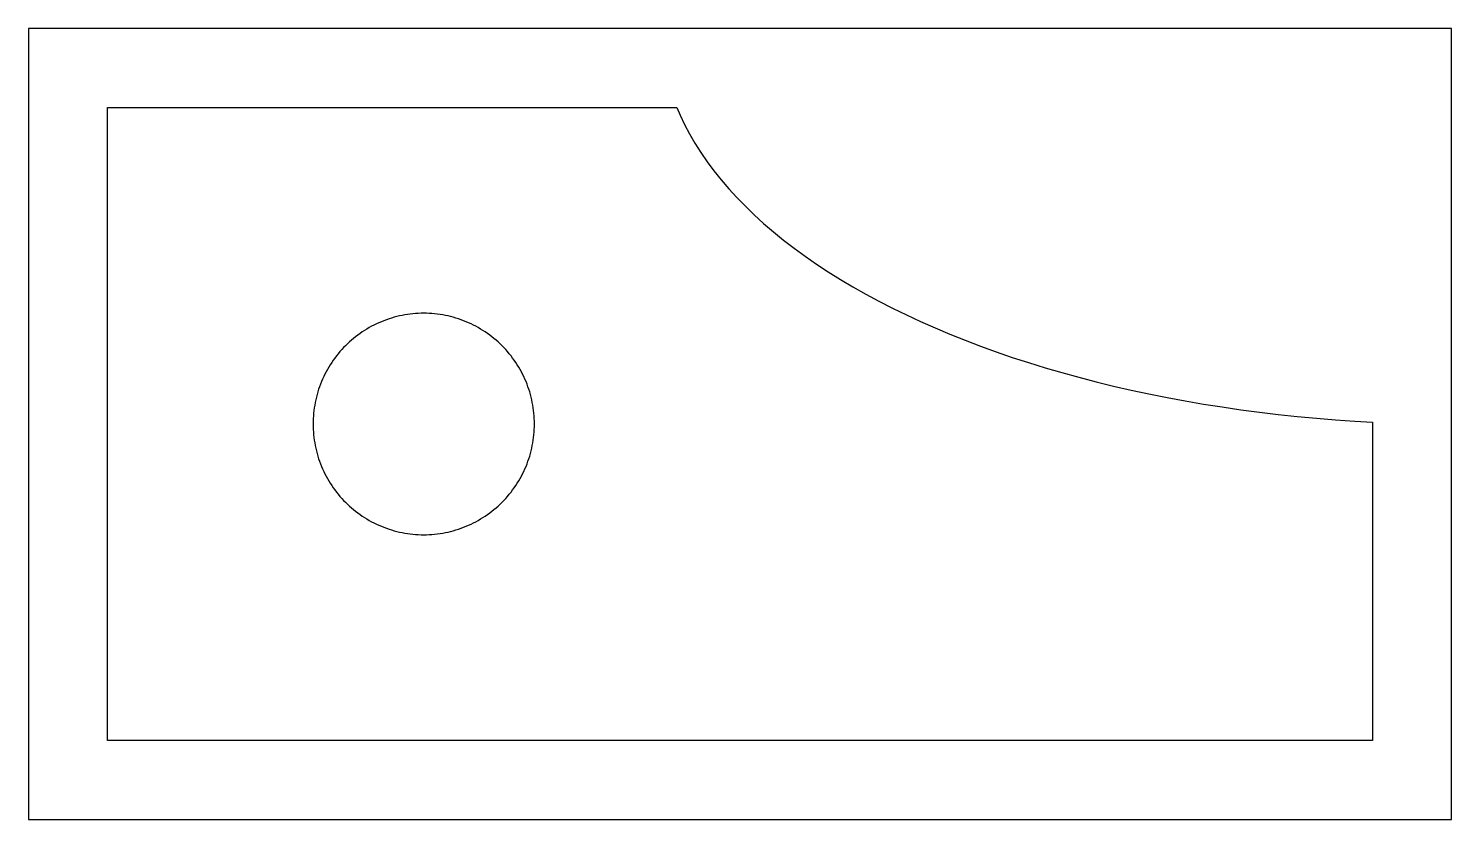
# Model space of a CAD drawing. Header units: metres. Extents: x 0 to 90, y 0 to 50.
import ezdxf

# ---------------------------------------------------------------- set-up
doc = ezdxf.new("R2010")
doc.units = ezdxf.units.M

msp = doc.modelspace()

# ---------------------------------------------------------------- linework, layer by layer
for p, q in [((90, 50), (0, 50)), ((0, 50), (0, 0)), ((90, 0), (90, 50)), ((5, 5), (5, 45)), ((5, 45), (41.0127, 45)), ((41.0127, 45), (41.2149, 44.5225)), ((41.2149, 44.5225), (41.4984, 43.9255)), ((41.4984, 43.9255), (41.8112, 43.3322)), ((41.8112, 43.3322), (42.153, 42.7429)), ((42.153, 42.7429), (42.5236, 42.1579)), ((42.5236, 42.1579), (42.9228, 41.5777)), ((42.9228, 41.5777), (43.3504, 41.0026)), ((43.3504, 41.0026), (43.806, 40.4329)), ((43.806, 40.4329), (44.2895, 39.869)), ((44.2895, 39.869), (44.8005, 39.3111)), ((44.8005, 39.3111), (45.3388, 38.7597)), ((45.3388, 38.7597), (45.9039, 38.2151)), ((45.9039, 38.2151), (46.4956, 37.6775)), ((46.4956, 37.6775), (47.1136, 37.1474)), ((47.1136, 37.1474), (47.7573, 36.625)), ((47.7573, 36.625), (48.4265, 36.1107)), ((48.4265, 36.1107), (49.1208, 35.6048)), ((49.1208, 35.6048), (49.8396, 35.1075)), ((49.8396, 35.1075), (50.5827, 34.6192)), ((50.5827, 34.6192), (51.3495, 34.1402)), ((51.3495, 34.1402), (52.1396, 33.6707)), ((52.1396, 33.6707), (52.9524, 33.211)), ((52.9524, 33.211), (53.7876, 32.7615)), ((53.7876, 32.7615), (54.6447, 32.3223)), ((22.4807, 31.5309), (22.3212, 31.4671)), ((22.6418, 31.5908), (22.4807, 31.5309)), ((22.8042, 31.6467), (22.6418, 31.5908)), ((22.968, 31.6986), (22.8042, 31.6467)), ((23.133, 31.7464), (22.968, 31.6986)), ((23.2991, 31.7902), (23.133, 31.7464)), ((23.4663, 31.8299), (23.2991, 31.7902)), ((23.6344, 31.8655), (23.4663, 31.8299)), ((23.8033, 31.8969), (23.6344, 31.8655)), ((23.9729, 31.9242), (23.8033, 31.8969)), ((24.1431, 31.9473), (23.9729, 31.9242)), ((24.3139, 31.9663), (24.1431, 31.9473)), ((24.485, 31.981), (24.3139, 31.9663)), ((24.6565, 31.9916), (24.485, 31.981)), ((24.8282, 31.9979), (24.6565, 31.9916)), ((25, 32), (24.8282, 31.9979)), ((25.1718, 31.9979), (25, 32)), ((25.3435, 31.9916), (25.1718, 31.9979)), ((25.5149, 31.981), (25.3435, 31.9916)), ((25.6861, 31.9663), (25.5149, 31.981)), ((25.8569, 31.9473), (25.6861, 31.9663)), ((26.0271, 31.9242), (25.8569, 31.9473)), ((26.1967, 31.8969), (26.0271, 31.9242)), ((26.3656, 31.8655), (26.1967, 31.8969)), ((26.5337, 31.8299), (26.3656, 31.8655)), ((26.7009, 31.7902), (26.5337, 31.8299)), ((26.867, 31.7464), (26.7009, 31.7902)), ((27.032, 31.6986), (26.867, 31.7464)), ((27.1958, 31.6467), (27.032, 31.6986)), ((27.3582, 31.5908), (27.1958, 31.6467)), ((27.5193, 31.5309), (27.3582, 31.5908)), ((27.6788, 31.4671), (27.5193, 31.5309)), ((54.6447, 32.3223), (55.523, 31.8938)), ((55.523, 31.8938), (56.422, 31.4762)), ((20.8301, 30.6225), (20.6934, 30.5184)), ((20.9693, 30.7231), (20.8301, 30.6225)), ((21.111, 30.8203), (20.9693, 30.7231)), ((21.255, 30.914), (21.111, 30.8203)), ((21.4013, 31.0041), (21.255, 30.914)), ((21.5497, 31.0906), (21.4013, 31.0041)), ((21.7002, 31.1734), (21.5497, 31.0906)), ((21.8527, 31.2526), (21.7002, 31.1734)), ((22.0071, 31.3279), (21.8527, 31.2526)), ((22.1633, 31.3995), (22.0071, 31.3279)), ((22.3212, 31.4671), (22.1633, 31.3995)), ((27.8367, 31.3995), (27.6788, 31.4671)), ((27.9929, 31.3279), (27.8367, 31.3995)), ((28.1473, 31.2526), (27.9929, 31.3279)), ((28.2998, 31.1734), (28.1473, 31.2526)), ((28.4503, 31.0906), (28.2998, 31.1734)), ((28.5987, 31.0041), (28.4503, 31.0906)), ((28.745, 30.914), (28.5987, 31.0041)), ((28.889, 30.8203), (28.745, 30.914)), ((29.0307, 30.7231), (28.889, 30.8203)), ((29.1699, 30.6225), (29.0307, 30.7231)), ((29.3066, 30.5184), (29.1699, 30.6225)), ((56.422, 31.4762), (57.3414, 31.0698)), ((57.3414, 31.0698), (58.2803, 30.6747)), ((58.2803, 30.6747), (59.2384, 30.2913)), ((19.8133, 29.7009), (19.6995, 29.5722)), ((19.9303, 29.8268), (19.8133, 29.7009)), ((20.0502, 29.9497), (19.9303, 29.8268)), ((20.1732, 30.0697), (20.0502, 29.9497)), ((20.2991, 30.1866), (20.1732, 30.0697)), ((20.4278, 30.3005), (20.2991, 30.1866)), ((20.5592, 30.4111), (20.4278, 30.3005)), ((20.6934, 30.5184), (20.5592, 30.4111)), ((29.4408, 30.4111), (29.3066, 30.5184)), ((29.5722, 30.3005), (29.4408, 30.4111)), ((29.7009, 30.1866), (29.5722, 30.3005)), ((29.8268, 30.0697), (29.7009, 30.1866)), ((29.9497, 29.9497), (29.8268, 30.0697)), ((30.0697, 29.8268), (29.9497, 29.9497)), ((30.1866, 29.7009), (30.0697, 29.8268)), ((30.3005, 29.5722), (30.1866, 29.7009)), ((59.2384, 30.2913), (60.215, 29.9198)), ((60.215, 29.9198), (61.2096, 29.5604)), ((19.1797, 28.889), (19.086, 28.745)), ((19.2769, 29.0307), (19.1797, 28.889)), ((19.3775, 29.1699), (19.2769, 29.0307)), ((19.4816, 29.3066), (19.3775, 29.1699)), ((19.5889, 29.4408), (19.4816, 29.3066)), ((19.6995, 29.5722), (19.5889, 29.4408)), ((30.4111, 29.4408), (30.3005, 29.5722)), ((30.5184, 29.3066), (30.4111, 29.4408)), ((30.6225, 29.1699), (30.5184, 29.3066)), ((30.7231, 29.0307), (30.6225, 29.1699)), ((30.8203, 28.889), (30.7231, 29.0307)), ((30.914, 28.745), (30.8203, 28.889)), ((61.2096, 29.5604), (62.2215, 29.2133)), ((62.2215, 29.2133), (63.2501, 28.8786)), ((63.2501, 28.8786), (64.2949, 28.5568)), ((18.6721, 27.9929), (18.6005, 27.8367)), ((18.7474, 28.1473), (18.6721, 27.9929)), ((18.8265, 28.2998), (18.7474, 28.1473)), ((18.9094, 28.4503), (18.8265, 28.2998)), ((18.9959, 28.5987), (18.9094, 28.4503)), ((19.086, 28.745), (18.9959, 28.5987)), ((31.0041, 28.5987), (30.914, 28.745)), ((31.0906, 28.4503), (31.0041, 28.5987)), ((31.1734, 28.2998), (31.0906, 28.4503)), ((31.2526, 28.1473), (31.1734, 28.2998)), ((31.3279, 27.9929), (31.2526, 28.1473)), ((31.3995, 27.8367), (31.3279, 27.9929)), ((64.2949, 28.5568), (65.3551, 28.2478)), ((65.3551, 28.2478), (66.4302, 27.952)), ((66.4302, 27.952), (67.5194, 27.6694)), ((18.3014, 27.032), (18.2536, 26.867)), ((18.3533, 27.1958), (18.3014, 27.032)), ((18.4092, 27.3582), (18.3533, 27.1958)), ((18.469, 27.5193), (18.4092, 27.3582)), ((18.5328, 27.6788), (18.469, 27.5193)), ((18.6005, 27.8367), (18.5328, 27.6788)), ((31.4671, 27.6788), (31.3995, 27.8367)), ((31.5309, 27.5193), (31.4671, 27.6788)), ((31.5908, 27.3582), (31.5309, 27.5193)), ((31.6467, 27.1958), (31.5908, 27.3582)), ((31.6986, 27.032), (31.6467, 27.1958)), ((31.7464, 26.867), (31.6986, 27.032)), ((67.5194, 27.6694), (68.6222, 27.4003)), ((68.6222, 27.4003), (69.7379, 27.1447)), ((69.7379, 27.1447), (70.8658, 26.903)), ((18.103, 26.1967), (18.0758, 26.0271)), ((18.1345, 26.3656), (18.103, 26.1967)), ((18.1701, 26.5337), (18.1345, 26.3656)), ((18.2098, 26.7009), (18.1701, 26.5337)), ((18.2536, 26.867), (18.2098, 26.7009)), ((31.7902, 26.7009), (31.7464, 26.867)), ((31.8299, 26.5337), (31.7902, 26.7009)), ((31.8655, 26.3656), (31.8299, 26.5337)), ((31.8969, 26.1967), (31.8655, 26.3656)), ((31.9242, 26.0271), (31.8969, 26.1967)), ((70.8658, 26.903), (72.0052, 26.6752)), ((72.0052, 26.6752), (73.1555, 26.4614)), ((73.1555, 26.4614), (74.3159, 26.2618)), ((74.3159, 26.2618), (75.4858, 26.0765)), ((18.0084, 25.3435), (18.0021, 25.1718)), ((18.019, 25.5149), (18.0084, 25.3435)), ((18.0337, 25.6861), (18.019, 25.5149)), ((18.0526, 25.8569), (18.0337, 25.6861)), ((18.0758, 26.0271), (18.0526, 25.8569)), ((31.9473, 25.8569), (31.9242, 26.0271)), ((31.9663, 25.6861), (31.9473, 25.8569)), ((31.981, 25.5149), (31.9663, 25.6861)), ((31.9916, 25.3435), (31.981, 25.5149)), ((31.9979, 25.1718), (31.9916, 25.3435)), ((75.4858, 26.0765), (76.6644, 25.9056)), ((76.6644, 25.9056), (77.851, 25.7492)), ((77.851, 25.7492), (79.0449, 25.6074)), ((79.0449, 25.6074), (80.2455, 25.4804)), ((80.2455, 25.4804), (81.4519, 25.3681)), ((81.4519, 25.3681), (82.6635, 25.2706)), ((82.6635, 25.2706), (83.8795, 25.188)), ((18.0021, 25.1718), (18, 25)), ((18, 25), (18.0021, 24.8282)), ((18.0021, 24.8282), (18.0084, 24.6565)), ((18.0084, 24.6565), (18.019, 24.485)), ((18.019, 24.485), (18.0337, 24.3139)), ((18.0337, 24.3139), (18.0526, 24.1431)), ((31.9473, 24.1431), (31.9663, 24.3139)), ((31.9663, 24.3139), (31.981, 24.485)), ((31.981, 24.485), (31.9916, 24.6565)), ((31.9916, 24.6565), (31.9979, 24.8282)), ((32, 25), (31.9979, 25.1718)), ((31.9979, 24.8282), (32, 25)), ((83.8795, 25.188), (85, 25.1259)), ((85, 25.1259), (85, 5)), ((18.0526, 24.1431), (18.0758, 23.9729)), ((18.0758, 23.9729), (18.103, 23.8033)), ((18.103, 23.8033), (18.1345, 23.6344)), ((18.1345, 23.6344), (18.1701, 23.4663)), ((18.1701, 23.4663), (18.2098, 23.2991)), ((31.7902, 23.2991), (31.8299, 23.4663)), ((31.8299, 23.4663), (31.8655, 23.6344)), ((31.8655, 23.6344), (31.8969, 23.8033)), ((31.8969, 23.8033), (31.9242, 23.9729)), ((31.9242, 23.9729), (31.9473, 24.1431)), ((18.2098, 23.2991), (18.2536, 23.133)), ((18.2536, 23.133), (18.3014, 22.968)), ((18.3014, 22.968), (18.3533, 22.8042)), ((18.3533, 22.8042), (18.4092, 22.6418)), ((18.4092, 22.6418), (18.469, 22.4807)), ((31.5309, 22.4807), (31.5908, 22.6418)), ((31.5908, 22.6418), (31.6467, 22.8042)), ((31.6467, 22.8042), (31.6986, 22.968)), ((31.6986, 22.968), (31.7464, 23.133)), ((31.7464, 23.133), (31.7902, 23.2991)), ((18.469, 22.4807), (18.5328, 22.3212)), ((18.5328, 22.3212), (18.6005, 22.1633)), ((18.6005, 22.1633), (18.6721, 22.0071)), ((18.6721, 22.0071), (18.7474, 21.8527)), ((18.7474, 21.8527), (18.8265, 21.7002)), ((18.8265, 21.7002), (18.9094, 21.5497)), ((31.0906, 21.5497), (31.1734, 21.7002)), ((31.1734, 21.7002), (31.2526, 21.8527)), ((31.2526, 21.8527), (31.3279, 22.0071)), ((31.3279, 22.0071), (31.3995, 22.1633)), ((31.3995, 22.1633), (31.4671, 22.3212)), ((31.4671, 22.3212), (31.5309, 22.4807)), ((18.9094, 21.5497), (18.9959, 21.4013)), ((18.9959, 21.4013), (19.086, 21.255)), ((19.086, 21.255), (19.1797, 21.111)), ((19.1797, 21.111), (19.2769, 20.9693)), ((19.2769, 20.9693), (19.3775, 20.8301)), ((19.3775, 20.8301), (19.4816, 20.6934)), ((30.5184, 20.6934), (30.6225, 20.8301)), ((30.6225, 20.8301), (30.7231, 20.9693)), ((30.7231, 20.9693), (30.8203, 21.111)), ((30.8203, 21.111), (30.914, 21.255)), ((30.914, 21.255), (31.0041, 21.4013)), ((31.0041, 21.4013), (31.0906, 21.5497)), ((19.4816, 20.6934), (19.5889, 20.5592)), ((19.5889, 20.5592), (19.6995, 20.4278)), ((19.6995, 20.4278), (19.8133, 20.2991)), ((19.8133, 20.2991), (19.9303, 20.1732)), ((19.9303, 20.1732), (20.0502, 20.0502)), ((20.0502, 20.0502), (20.1732, 19.9303)), ((20.1732, 19.9303), (20.2991, 19.8133)), ((20.2991, 19.8133), (20.4278, 19.6995)), ((29.5722, 19.6995), (29.7009, 19.8133)), ((29.7009, 19.8133), (29.8268, 19.9303)), ((29.8268, 19.9303), (29.9497, 20.0502)), ((29.9497, 20.0502), (30.0697, 20.1732)), ((30.0697, 20.1732), (30.1866, 20.2991)), ((30.1866, 20.2991), (30.3005, 20.4278)), ((30.3005, 20.4278), (30.4111, 20.5592)), ((30.4111, 20.5592), (30.5184, 20.6934)), ((20.4278, 19.6995), (20.5592, 19.5889)), ((20.5592, 19.5889), (20.6934, 19.4816)), ((20.6934, 19.4816), (20.8301, 19.3775)), ((20.8301, 19.3775), (20.9693, 19.2769)), ((20.9693, 19.2769), (21.111, 19.1797)), ((21.111, 19.1797), (21.255, 19.086)), ((21.255, 19.086), (21.4013, 18.9959)), ((21.4013, 18.9959), (21.5497, 18.9094)), ((21.5497, 18.9094), (21.7002, 18.8265)), ((28.2998, 18.8265), (28.4503, 18.9094)), ((28.4503, 18.9094), (28.5987, 18.9959)), ((28.5987, 18.9959), (28.745, 19.086)), ((28.745, 19.086), (28.889, 19.1797)), ((28.889, 19.1797), (29.0307, 19.2769)), ((29.0307, 19.2769), (29.1699, 19.3775)), ((29.1699, 19.3775), (29.3066, 19.4816)), ((29.3066, 19.4816), (29.4408, 19.5889)), ((29.4408, 19.5889), (29.5722, 19.6995)), ((21.7002, 18.8265), (21.8527, 18.7474)), ((21.8527, 18.7474), (22.0071, 18.6721)), ((22.0071, 18.6721), (22.1633, 18.6005)), ((22.1633, 18.6005), (22.3212, 18.5328)), ((22.3212, 18.5328), (22.4807, 18.469)), ((22.4807, 18.469), (22.6418, 18.4092)), ((22.6418, 18.4092), (22.8042, 18.3533)), ((22.8042, 18.3533), (22.968, 18.3014)), ((22.968, 18.3014), (23.133, 18.2536)), ((23.133, 18.2536), (23.2991, 18.2098)), ((23.2991, 18.2098), (23.4663, 18.1701)), ((23.4663, 18.1701), (23.6344, 18.1345)), ((23.6344, 18.1345), (23.8033, 18.103)), ((23.8033, 18.103), (23.9729, 18.0758)), ((23.9729, 18.0758), (24.1431, 18.0526)), ((24.1431, 18.0526), (24.3139, 18.0337)), ((24.3139, 18.0337), (24.485, 18.019)), ((24.485, 18.019), (24.6565, 18.0084)), ((24.6565, 18.0084), (24.8282, 18.0021)), ((24.8282, 18.0021), (25, 18)), ((25, 18), (25.1718, 18.0021)), ((25.1718, 18.0021), (25.3435, 18.0084)), ((25.3435, 18.0084), (25.5149, 18.019)), ((25.5149, 18.019), (25.6861, 18.0337)), ((25.6861, 18.0337), (25.8569, 18.0526)), ((25.8569, 18.0526), (26.0271, 18.0758)), ((26.0271, 18.0758), (26.1967, 18.103)), ((26.1967, 18.103), (26.3656, 18.1345)), ((26.3656, 18.1345), (26.5337, 18.1701)), ((26.5337, 18.1701), (26.7009, 18.2098)), ((26.7009, 18.2098), (26.867, 18.2536)), ((26.867, 18.2536), (27.032, 18.3014)), ((27.032, 18.3014), (27.1958, 18.3533)), ((27.1958, 18.3533), (27.3582, 18.4092)), ((27.3582, 18.4092), (27.5193, 18.469)), ((27.5193, 18.469), (27.6788, 18.5328)), ((27.6788, 18.5328), (27.8367, 18.6005)), ((27.8367, 18.6005), (27.9929, 18.6721)), ((27.9929, 18.6721), (28.1473, 18.7474)), ((28.1473, 18.7474), (28.2998, 18.8265)), ((85, 5), (5, 5)), ((0, 0), (90, 0))]:
    msp.add_line(p, q)

doc.saveas('drawing.dxf')
